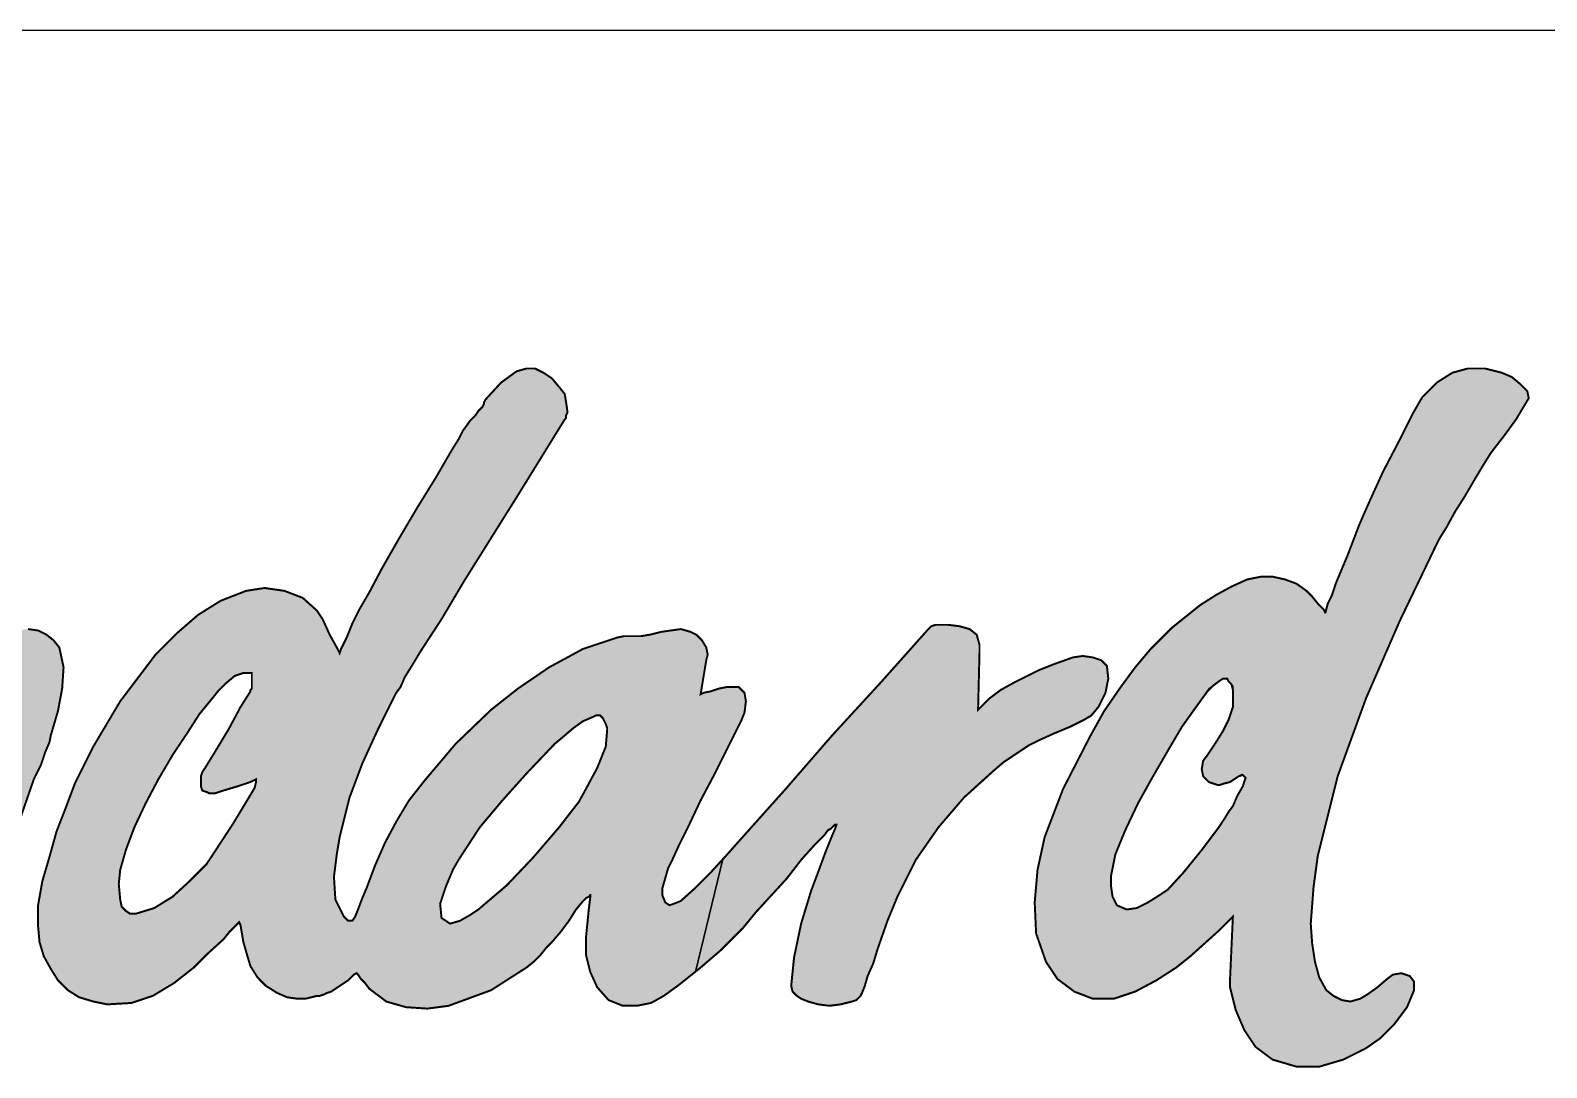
# Model space of a CAD drawing. Extents: x -16465 to -12265, y -7695 to -1755.
# Drawn here: x -14830.4 to -14506.6, y -6816.4 to -6595 of the extents above; entities that cross this region are included whole.
import ezdxf

# ---------------------------------------------------------------- set-up
doc = ezdxf.new("R2010")
doc.units = 0
doc.header["$LTSCALE"] = 30
doc.header["$MEASUREMENT"] = 0
doc.layers.get('0').update_dxf_attribs({"linetype": 'CONTINUOUS'})
doc.layers.add('CAMADA_1', color=7, linetype='CONTINUOUS')
doc.layers.add('FINA', color=7, linetype='CONTINUOUS')

msp = doc.modelspace()

# ---------------------------------------------------------------- hatches: boundary and pattern name
at = {"linetype": 'CONTINUOUS'}
h = msp.add_hatch(color=5, dxfattribs=at)
h.paths.add_polyline_path([(-14631.062, -6758.769), (-14624.714, -6753.025), (-14622.598, -6751.211), (-14619.877, -6749.397), (-14617.155, -6747.583), (-14615.341, -6746.676), (-14612.016, -6745.164), (-14608.388, -6743.653), (-14605.365, -6742.141), (-14603.853, -6741.234), (-14602.342, -6739.42), (-14600.83, -6736.397), (-14600.225, -6733.373), (-14600.528, -6730.653), (-14601.737, -6729.444), (-14603.551, -6728.839), (-14605.668, -6728.536), (-14607.784, -6728.839), (-14612.016, -6730.35), (-14615.04, -6731.56), (-14617.458, -6732.769), (-14620.481, -6734.281), (-14623.202, -6735.793), (-14625.621, -6737.606), (-14626.528, -6738.513), (-14627.132, -6739.118), (-14627.737, -6739.723), (-14628.039, -6740.025), (-14627.737, -6727.933), (-14627.737, -6727.63), (-14627.737, -6727.025), (-14627.737, -6726.723), (-14627.737, -6726.118), (-14628.341, -6724.002), (-14629.854, -6722.793), (-14631.97, -6722.188), (-14634.388, -6721.886), (-14635.294, -6721.886), (-14636.202, -6721.886), (-14637.108, -6721.886), (-14638.016, -6722.188), (-14638.924, -6723.095), (-14648.9, -6734.281), (-14659.178, -6745.466), (-14669.156, -6756.956), (-14679.435, -6768.444), (-14681.853, -6771.164), (-14682.567, -6771.943), (-14688.421, -6795.949), (-14687.295, -6795.048), (-14683.063, -6791.421), (-14680.341, -6788.699), (-14678.225, -6786.582), (-14675.504, -6783.257), (-14672.179, -6779.629), (-14668.853, -6776.001), (-14665.83, -6772.072), (-14663.109, -6769.048), (-14660.992, -6766.932), (-14660.086, -6765.723), (-14659.481, -6765.421), (-14658.877, -6764.815), (-14658.574, -6764.513), (-14658.272, -6764.513), (-14658.574, -6765.421), (-14659.481, -6767.537), (-14660.69, -6770.56), (-14661.9, -6773.885), (-14663.714, -6778.722), (-14665.83, -6785.676), (-14667.342, -6792.932), (-14667.946, -6798.978), (-14667.644, -6800.187), (-14666.737, -6801.095), (-14665.83, -6801.699), (-14664.319, -6802.304), (-14662.202, -6802.908), (-14659.783, -6803.211), (-14657.365, -6802.908), (-14654.946, -6802.304), (-14654.039, -6802.001), (-14653.737, -6801.699), (-14653.132, -6801.095), (-14652.83, -6800.49), (-14652.226, -6798.978), (-14651.621, -6796.862), (-14650.411, -6794.141), (-14649.504, -6791.118), (-14647.387, -6785.071), (-14645.272, -6779.932), (-14641.341, -6772.072), (-14636.504, -6765.118)])
h.paths.add_polyline_path([(-14691.829, -6768.746), (-14689.713, -6764.513), (-14687.295, -6759.374), (-14684.574, -6754.234), (-14682.155, -6749.397), (-14680.039, -6745.164), (-14678.527, -6742.141), (-14677.922, -6740.629), (-14677.62, -6738.211), (-14677.922, -6736.397), (-14679.132, -6735.187), (-14681.853, -6735.187), (-14683.365, -6735.49), (-14685.178, -6736.095), (-14686.69, -6736.397), (-14687.295, -6736.7), (-14686.086, -6729.444), (-14685.783, -6728.235), (-14686.086, -6726.723), (-14686.992, -6725.211), (-14688.202, -6724.002), (-14689.411, -6723.397), (-14691.527, -6722.793), (-14693.643, -6723.095), (-14695.76, -6723.397), (-14698.179, -6724.002), (-14699.993, -6724.304), (-14701.806, -6724.304), (-14703.62, -6724.304), (-14705.132, -6724.607), (-14712.388, -6727.025), (-14719.643, -6730.956), (-14726.295, -6735.49), (-14732.039, -6740.025), (-14739.597, -6747.28), (-14746.248, -6755.142), (-14749.574, -6759.374), (-14752.294, -6763.909), (-14754.714, -6768.444), (-14756.829, -6773.281), (-14757.737, -6775.699), (-14758.643, -6778.118), (-14759.551, -6780.234), (-14760.457, -6782.653), (-14761.062, -6784.165), (-14761.666, -6785.071), (-14762.574, -6785.071), (-14763.481, -6784.165), (-14765.294, -6780.537), (-14765.597, -6775.699), (-14764.992, -6770.862), (-14764.388, -6767.235), (-14762.271, -6758.769), (-14759.551, -6751.513), (-14756.225, -6744.257), (-14752.294, -6736.397), (-14751.387, -6735.187), (-14750.481, -6733.072), (-14748.969, -6730.653), (-14747.155, -6727.63), (-14742.621, -6720.676), (-14737.783, -6712.514), (-14726.597, -6694.676), (-14716.318, -6678.048), (-14716.015, -6677.746), (-14716.015, -6677.445), (-14716.015, -6677.141), (-14715.713, -6676.537), (-14716.015, -6674.421), (-14716.318, -6672.607), (-14717.527, -6671.095), (-14719.039, -6669.281), (-14720.852, -6668.072), (-14722.666, -6667.165), (-14724.48, -6667.165), (-14726.597, -6667.77), (-14729.922, -6670.188), (-14733.248, -6673.816), (-14733.551, -6674.421), (-14733.551, -6674.723), (-14733.853, -6675.328), (-14734.155, -6675.631), (-14734.759, -6676.235), (-14735.365, -6677.141), (-14735.968, -6677.746), (-14736.574, -6678.351), (-14737.178, -6679.258), (-14738.085, -6680.468), (-14738.992, -6682.281), (-14740.504, -6684.7), (-14743.829, -6690.444), (-14747.76, -6696.793), (-14751.69, -6703.444), (-14755.318, -6709.793), (-14758.038, -6714.932), (-14760.154, -6718.56), (-14761.666, -6721.583), (-14762.876, -6724.607), (-14764.085, -6727.025), (-14764.388, -6727.933), (-14764.992, -6726.723), (-14766.504, -6724.002), (-14768.016, -6720.676), (-14769.224, -6718.863), (-14772.248, -6716.142), (-14776.178, -6714.63), (-14780.411, -6714.025), (-14784.341, -6714.63), (-14789.783, -6716.746), (-14794.62, -6719.77), (-14799.155, -6723.699), (-14803.69, -6728.235), (-14811.247, -6738.211), (-14816.992, -6747.886), (-14818.806, -6751.513), (-14820.922, -6755.746), (-14822.736, -6760.583), (-14824.852, -6766.025), (-14826.363, -6771.467), (-14827.876, -6776.606), (-14828.782, -6781.745), (-14828.782, -6786.281), (-14828.48, -6789.606), (-14827.573, -6792.63), (-14826.062, -6795.35), (-14824.549, -6797.769), (-14822.434, -6799.885), (-14820.015, -6801.397), (-14816.992, -6802.304), (-14813.969, -6802.908), (-14808.829, -6802.606), (-14804.294, -6801.095), (-14799.759, -6798.373), (-14795.526, -6795.048), (-14792.503, -6792.025), (-14789.178, -6789.002), (-14787.969, -6787.49), (-14786.759, -6786.281), (-14786.155, -6785.676), (-14785.852, -6785.374), (-14785.55, -6785.978), (-14785.248, -6787.792), (-14784.946, -6789.606), (-14784.341, -6791.722), (-14783.434, -6794.745), (-14781.922, -6797.164), (-14780.109, -6798.978), (-14777.69, -6800.49), (-14775.573, -6801.397), (-14773.457, -6801.699), (-14771.644, -6801.699), (-14769.224, -6801.095), (-14768.62, -6801.095), (-14767.713, -6800.792), (-14767.108, -6800.49), (-14766.201, -6800.187), (-14764.388, -6798.978), (-14762.574, -6797.769), (-14761.364, -6796.559), (-14760.76, -6796.258), (-14760.457, -6796.559), (-14759.852, -6797.467), (-14758.946, -6798.373), (-14758.038, -6799.583), (-14754.411, -6802.304), (-14750.178, -6803.513), (-14745.644, -6803.815), (-14741.108, -6803.211), (-14732.039, -6799.885), (-14724.48, -6795.048), (-14722.969, -6793.838), (-14721.457, -6792.327), (-14720.248, -6790.815), (-14719.039, -6789.606), (-14717.225, -6787.49), (-14715.411, -6785.071), (-14713.9, -6782.653), (-14712.388, -6780.838), (-14711.783, -6780.234), (-14711.178, -6779.932), (-14710.876, -6779.629), (-14710.876, -6780.234), (-14711.178, -6782.653), (-14711.481, -6785.676), (-14711.783, -6788.699), (-14711.783, -6792.327), (-14710.876, -6795.955), (-14709.365, -6799.281), (-14706.946, -6802.001), (-14703.922, -6803.211), (-14700.899, -6803.211), (-14697.876, -6802.606), (-14695.156, -6801.095), (-14691.829, -6798.676), (-14688.421, -6795.949), (-14682.567, -6771.943), (-14685.178, -6774.792), (-14688.504, -6778.118), (-14691.527, -6780.838), (-14693.039, -6781.444), (-14693.946, -6781.745), (-14694.853, -6781.141), (-14695.457, -6779.629), (-14695.457, -6778.118), (-14694.853, -6776.001), (-14694.248, -6773.885), (-14693.342, -6772.072)])
h.paths.add_polyline_path([(-14713.295, -6759.676), (-14717.527, -6765.118), (-14722.969, -6771.467), (-14728.713, -6777.514), (-14734.759, -6782.653), (-14736.574, -6783.862), (-14738.69, -6785.071), (-14740.806, -6785.676), (-14742.621, -6784.467), (-14742.922, -6781.444), (-14741.713, -6777.815), (-14740.201, -6774.188), (-14738.992, -6772.072), (-14734.457, -6765.118), (-14729.62, -6759.374), (-14724.48, -6753.63), (-14718.435, -6747.28), (-14716.62, -6745.769), (-14714.504, -6743.955), (-14712.388, -6742.443), (-14710.272, -6741.537), (-14709.667, -6741.234), (-14709.365, -6741.234), (-14708.759, -6741.234), (-14708.457, -6741.537), (-14708.155, -6741.839), (-14707.55, -6743.049), (-14707.228, -6744.015), (-14707.55, -6747.886), (-14709.365, -6752.42), (-14711.481, -6756.35)], flags=16)
h.paths.add_polyline_path([(-14782.224, -6755.444), (-14782.527, -6756.653), (-14787.062, -6764.211), (-14792.806, -6772.978), (-14796.434, -6776.606), (-14800.062, -6779.932), (-14803.992, -6782.351), (-14807.922, -6783.56), (-14809.132, -6783.56), (-14810.039, -6782.955), (-14810.946, -6782.048), (-14811.247, -6780.537), (-14811.55, -6777.211), (-14811.247, -6774.188), (-14810.039, -6769.955), (-14808.224, -6765.118), (-14805.806, -6759.979), (-14803.085, -6754.839), (-14800.062, -6749.699), (-14797.039, -6745.164), (-14794.317, -6740.932), (-14791.597, -6737.606), (-14790.387, -6736.095), (-14788.573, -6734.281), (-14786.759, -6732.769), (-14784.946, -6732.164), (-14784.341, -6732.164), (-14783.736, -6732.164), (-14783.434, -6732.164), (-14783.132, -6732.164), (-14783.132, -6732.467), (-14783.132, -6733.072), (-14783.132, -6733.676), (-14783.132, -6734.583), (-14783.132, -6734.886), (-14783.132, -6735.49), (-14783.434, -6735.793), (-14783.434, -6736.095), (-14785.55, -6739.42), (-14787.969, -6743.955), (-14790.689, -6748.49), (-14793.108, -6752.42), (-14793.713, -6753.327), (-14794.015, -6754.234), (-14794.015, -6755.142), (-14794.015, -6756.35), (-14793.713, -6757.257), (-14792.806, -6757.559), (-14792.202, -6757.862), (-14790.992, -6757.862), (-14789.178, -6757.257), (-14786.155, -6756.35), (-14783.434, -6755.444), (-14782.224, -6754.839)], flags=16)
h = msp.add_hatch(color=5, dxfattribs=at)
h.paths.add_polyline_path([(-14537.947, -6720.979), (-14530.388, -6705.258), (-14529.482, -6703.444), (-14527.97, -6701.026), (-14526.156, -6697.699), (-14524.04, -6694.374), (-14521.924, -6690.746), (-14520.109, -6687.723), (-14518.598, -6685.305), (-14517.691, -6684.095), (-14515.575, -6681.374), (-14513.156, -6678.048), (-14511.342, -6675.025), (-14510.435, -6673.514), (-14510.738, -6672.001), (-14512.249, -6670.491), (-14514.064, -6668.978), (-14516.18, -6668.072), (-14519.807, -6667.165), (-14523.435, -6667.165), (-14526.76, -6668.072), (-14530.086, -6670.188), (-14531.597, -6671.7), (-14533.11, -6673.211), (-14534.017, -6674.723), (-14535.226, -6676.84), (-14537.947, -6682.281), (-14541.575, -6689.235), (-14543.087, -6692.56), (-14544.598, -6695.885), (-14545.807, -6698.607), (-14546.714, -6700.723), (-14549.133, -6707.072), (-14551.552, -6712.816), (-14552.458, -6715.537), (-14553.366, -6717.351), (-14553.87, -6719.365), (-14554.272, -6718.56), (-14555.481, -6717.351), (-14556.691, -6715.84), (-14557.9, -6714.63), (-14560.016, -6713.119), (-14562.435, -6712.211), (-14565.156, -6711.606), (-14567.574, -6711.606), (-14570.598, -6712.211), (-14573.923, -6713.723), (-14577.249, -6715.537), (-14580.575, -6717.653), (-14586.621, -6722.49), (-14591.156, -6727.025), (-14594.482, -6730.956), (-14597.806, -6735.49), (-14601.133, -6740.327), (-14604.156, -6745.769), (-14609.9, -6756.956), (-14613.83, -6767.235), (-14615.341, -6774.188), (-14615.946, -6781.141), (-14615.644, -6787.792), (-14613.528, -6793.838), (-14611.109, -6797.467), (-14607.481, -6800.187), (-14603.551, -6801.699), (-14599.016, -6801.699), (-14594.482, -6800.187), (-14589.946, -6797.769), (-14585.714, -6795.048), (-14582.69, -6792.63), (-14579.667, -6789.908), (-14576.644, -6787.188), (-14575.435, -6785.978), (-14574.528, -6785.071), (-14573.923, -6784.467), (-14573.621, -6784.165), (-14574.225, -6797.467), (-14574.225, -6798.072), (-14574.225, -6799.281), (-14573.016, -6804.118), (-14571.202, -6808.351), (-14568.784, -6811.979), (-14565.156, -6814.699), (-14560.016, -6816.211), (-14555.179, -6816.211), (-14550.039, -6814.699), (-14545.202, -6812.28), (-14542.179, -6810.165), (-14539.156, -6807.141), (-14536.434, -6803.513), (-14534.924, -6799.885), (-14534.924, -6798.072), (-14535.83, -6796.862), (-14537.644, -6796.258), (-14539.458, -6796.559), (-14540.667, -6797.467), (-14542.784, -6799.281), (-14544.9, -6800.792), (-14546.412, -6801.699), (-14548.529, -6802.304), (-14550.342, -6802.001), (-14552.156, -6801.095), (-14553.668, -6799.885), (-14555.179, -6797.164), (-14556.086, -6793.838), (-14556.691, -6789.908), (-14556.993, -6785.676), (-14556.389, -6777.815), (-14555.481, -6771.164), (-14551.249, -6754.234), (-14545.202, -6737.606)])
h.paths.add_polyline_path([(-14573.621, -6737.909), (-14573.621, -6739.42), (-14574.528, -6742.141), (-14575.737, -6744.56), (-14577.249, -6746.979), (-14579.063, -6749.699), (-14579.97, -6750.909), (-14580.272, -6752.722), (-14579.97, -6754.234), (-14578.761, -6755.444), (-14577.853, -6755.746), (-14576.946, -6756.048), (-14576.342, -6756.048), (-14575.435, -6755.746), (-14574.225, -6755.444), (-14573.319, -6754.839), (-14571.686, -6753.75), (-14570.9, -6754.536), (-14571.505, -6756.35), (-14572.713, -6758.467), (-14573.621, -6760.583), (-14574.528, -6761.792), (-14575.435, -6763.304), (-14576.644, -6765.118), (-14578.458, -6767.537), (-14580.272, -6769.955), (-14584.203, -6774.792), (-14587.528, -6778.42), (-14589.342, -6779.629), (-14591.76, -6781.141), (-14594.179, -6782.351), (-14596.296, -6782.653), (-14598.411, -6781.745), (-14599.319, -6779.932), (-14599.621, -6777.815), (-14599.621, -6775.397), (-14598.714, -6770.862), (-14596.598, -6765.723), (-14593.877, -6759.979), (-14590.854, -6754.536), (-14587.528, -6748.793), (-14584.504, -6743.653), (-14581.481, -6739.42), (-14578.581, -6735.432), (-14575.838, -6733.373), (-14574.83, -6733.373), (-14574.528, -6733.979), (-14573.621, -6734.885)], flags=16)
h = msp.add_hatch(color=5, dxfattribs=at)
h.paths.add_polyline_path([(-14913.736, -6736.095), (-14913.433, -6734.281), (-14914.038, -6733.072), (-14914.945, -6732.467), (-14917.363, -6732.467), (-14917.968, -6732.769), (-14918.269, -6732.769), (-14920.689, -6733.979), (-14922.2, -6734.583), (-14923.41, -6734.583), (-14924.014, -6733.373), (-14924.014, -6732.769), (-14924.014, -6732.164), (-14924.014, -6731.258), (-14923.712, -6730.653), (-14924.317, -6728.536), (-14925.828, -6726.42), (-14927.945, -6724.909), (-14930.06, -6723.699), (-14931.876, -6723.095), (-14933.387, -6722.793), (-14935.2, -6722.793), (-14936.713, -6722.793), (-14940.038, -6723.397), (-14945.48, -6724.607), (-14951.526, -6726.118), (-14957.271, -6727.327), (-14959.386, -6727.63), (-14962.108, -6728.235), (-14965.131, -6728.536), (-14967.851, -6728.536), (-14975.107, -6728.536), (-14982.665, -6728.536), (-14985.991, -6728.536), (-14988.712, -6728.536), (-14990.526, -6728.536), (-14991.131, -6728.536), (-14990.828, -6727.933), (-14990.223, -6726.118), (-14989.618, -6723.699), (-14988.409, -6721.281), (-14986.898, -6718.257), (-14984.48, -6713.42), (-14981.456, -6707.979), (-14978.735, -6703.141), (-14977.224, -6700.118), (-14975.409, -6696.793), (-14973.898, -6693.467), (-14972.386, -6690.141), (-14971.177, -6687.421), (-14971.177, -6685.305), (-14972.386, -6684.095), (-14975.107, -6683.188), (-14977.526, -6682.886), (-14981.758, -6682.886), (-14983.875, -6682.886), (-14985.991, -6682.886), (-14987.2, -6683.188), (-14988.108, -6683.188), (-14990.223, -6684.095), (-14991.735, -6685.908), (-14993.247, -6688.025), (-14994.758, -6691.048), (-14996.874, -6695.584), (-14999.596, -6701.327), (-15002.619, -6707.676), (-15005.34, -6714.025), (-15008.061, -6720.072), (-15010.177, -6724.909), (-15011.084, -6726.723), (-15011.689, -6728.235), (-15012.293, -6729.141), (-15012.293, -6729.444), (-15012.898, -6729.444), (-15014.41, -6729.444), (-15016.526, -6729.746), (-15019.247, -6729.746), (-15025.596, -6730.35), (-15031.642, -6730.653), (-15035.573, -6731.258), (-15041.316, -6732.164), (-15044.339, -6732.769), (-15047.06, -6733.373), (-15049.177, -6733.676), (-15050.386, -6734.281), (-15051.293, -6735.49), (-15051.595, -6737.606), (-15051.293, -6740.025), (-15050.99, -6742.141), (-15049.48, -6745.466), (-15047.666, -6749.397), (-15044.944, -6752.42), (-15041.921, -6754.234), (-15040.41, -6754.234), (-15039.804, -6753.932), (-15038.898, -6753.327), (-15036.177, -6750.909), (-15034.06, -6748.793), (-15032.549, -6747.583), (-15030.13, -6746.676), (-15028.014, -6746.374), (-15025.596, -6746.072), (-15023.479, -6746.072), (-15021.363, -6746.072), (-15020.408, -6746.708), (-15021.363, -6749.095), (-15022.572, -6751.816), (-15024.083, -6754.839), (-15027.409, -6762.398), (-15031.037, -6771.164), (-15032.851, -6775.699), (-15034.363, -6780.537), (-15035.27, -6782.351), (-15035.573, -6783.862), (-15036.177, -6785.071), (-15036.177, -6785.374), (-15037.689, -6783.862), (-15037.689, -6783.257), (-15037.99, -6782.955), (-15038.898, -6782.048), (-15040.41, -6780.838), (-15041.921, -6780.234), (-15043.433, -6780.838), (-15044.036, -6781.745), (-15044.642, -6782.955), (-15044.944, -6783.862), (-15044.944, -6784.769), (-15045.549, -6790.211), (-15045.851, -6796.559), (-15045.549, -6802.908), (-15044.642, -6807.746), (-15043.735, -6809.862), (-15042.223, -6811.071), (-15040.41, -6811.374), (-15037.99, -6811.374), (-15036.177, -6811.071), (-15034.665, -6810.467), (-15033.456, -6809.56), (-15032.246, -6808.048), (-15029.828, -6804.42), (-15027.409, -6800.792), (-15025.293, -6796.862), (-15023.177, -6792.932), (-15021.968, -6790.815), (-15020.758, -6788.094), (-15019.247, -6784.769), (-15017.433, -6781.141), (-15013.502, -6773.281), (-15009.572, -6764.815), (-15005.944, -6756.956), (-15002.921, -6750.607), (-15001.711, -6747.886), (-15000.805, -6746.072), (-15000.008, -6744.082), (-14996.572, -6743.653), (-14992.945, -6743.049), (-14988.712, -6742.443), (-14982.967, -6741.537), (-14978.13, -6741.234), (-14974.502, -6740.629), (-14973.293, -6740.629), (-14973.898, -6741.234), (-14975.107, -6742.746), (-14977.224, -6744.862), (-14979.944, -6747.583), (-14985.991, -6753.932), (-14991.735, -6760.281), (-14997.177, -6766.629), (-15001.107, -6772.978), (-15002.921, -6776.001), (-15004.13, -6779.328), (-15005.038, -6782.955), (-15005.34, -6786.885), (-15005.038, -6791.722), (-15003.525, -6796.258), (-15000.805, -6799.885), (-14996.874, -6802.304), (-14992.945, -6803.513), (-14988.712, -6803.815), (-14984.48, -6803.211), (-14980.247, -6801.699), (-14971.782, -6797.769), (-14964.526, -6792.63), (-14961.502, -6789.908), (-14958.782, -6787.188), (-14957.573, -6786.281), (-14956.666, -6785.374), (-14956.061, -6784.769), (-14955.758, -6784.467), (-14956.061, -6785.676), (-14956.666, -6788.699), (-14957.271, -6792.327), (-14957.875, -6795.653), (-14957.875, -6799.281), (-14956.666, -6802.304), (-14954.247, -6804.42), (-14950.619, -6805.327), (-14946.991, -6805.327), (-14943.363, -6804.42), (-14940.038, -6802.908), (-14936.713, -6800.792), (-14930.666, -6795.653), (-14925.223, -6790.211), (-14921.596, -6785.978), (-14917.061, -6780.537), (-14912.526, -6775.095), (-14908.596, -6769.955), (-14904.364, -6764.211), (-14900.433, -6759.071), (-14898.62, -6756.653), (-14897.41, -6754.839), (-14895.961, -6752.909), (-14896.503, -6754.536), (-14896.805, -6756.048), (-14897.41, -6757.862), (-14898.62, -6762.398), (-14899.828, -6766.629), (-14901.038, -6772.374), (-14901.643, -6778.722), (-14901.34, -6785.071), (-14899.828, -6790.815), (-14898.62, -6792.932), (-14896.805, -6794.444), (-14894.991, -6795.048), (-14892.875, -6795.35), (-14888.038, -6794.141), (-14883.503, -6791.421), (-14879.875, -6788.397), (-14875.945, -6784.467), (-14872.318, -6780.838), (-14869.294, -6777.514), (-14862.945, -6769.955), (-14855.689, -6761.188), (-14852.364, -6757.257), (-14849.945, -6754.234), (-14848.131, -6752.118), (-14847.527, -6751.211), (-14847.527, -6752.118), (-14847.829, -6753.327), (-14848.735, -6756.35), (-14849.945, -6760.281), (-14851.457, -6765.118), (-14854.48, -6775.397), (-14857.201, -6784.467), (-14857.503, -6785.978), (-14857.805, -6788.397), (-14858.411, -6791.421), (-14858.712, -6794.745), (-14859.015, -6798.072), (-14859.317, -6801.397), (-14859.015, -6804.118), (-14858.411, -6806.234), (-14856.597, -6808.351), (-14853.875, -6809.56), (-14851.155, -6808.955), (-14848.735, -6807.141), (-14847.224, -6804.42), (-14846.318, -6801.095), (-14845.41, -6797.467), (-14844.806, -6794.444), (-14844.503, -6793.536), (-14843.899, -6791.722), (-14842.992, -6789.606), (-14841.782, -6786.582), (-14839.062, -6779.328), (-14835.736, -6770.862), (-14832.41, -6762.699), (-14829.69, -6754.839), (-14828.178, -6751.816), (-14827.271, -6749.095), (-14826.363, -6746.979), (-14826.062, -6745.466), (-14824.549, -6740.327), (-14823.643, -6735.49), (-14823.34, -6730.956), (-14824.247, -6726.723), (-14825.457, -6725.211), (-14826.969, -6724.002), (-14828.782, -6723.095), (-14830.899, -6722.793), (-14833.619, -6723.095), (-14836.039, -6724.002), (-14838.456, -6725.513), (-14840.875, -6727.025), (-14841.782, -6727.933), (-14843.596, -6729.746), (-14845.712, -6731.863), (-14847.829, -6733.979), (-14852.666, -6738.816), (-14855.992, -6742.443), (-14861.736, -6748.49), (-14868.085, -6755.444), (-14871.108, -6758.467), (-14873.527, -6761.188), (-14875.945, -6763.606), (-14877.456, -6765.118), (-14878.968, -6766.629), (-14880.178, -6767.839), (-14881.387, -6769.049), (-14881.387, -6765.723), (-14881.387, -6765.118), (-14881.387, -6764.815), (-14881.387, -6764.513), (-14881.084, -6763.909), (-14880.178, -6761.188), (-14878.666, -6757.257), (-14876.852, -6752.42), (-14874.735, -6747.28), (-14872.921, -6741.839), (-14871.41, -6736.397), (-14870.201, -6731.863), (-14869.596, -6727.933), (-14870.201, -6724.607), (-14872.015, -6721.886), (-14875.038, -6720.676), (-14878.666, -6720.374), (-14881.387, -6720.979), (-14883.806, -6721.886), (-14885.921, -6722.793), (-14888.038, -6724.304), (-14891.968, -6727.933), (-14895.899, -6732.467), (-14897.108, -6733.979), (-14898.922, -6736.095), (-14901.038, -6738.816), (-14903.154, -6741.839), (-14908.596, -6748.49), (-14914.643, -6756.048), (-14920.689, -6763.909), (-14926.131, -6770.862), (-14928.246, -6773.885), (-14930.363, -6776.606), (-14932.177, -6778.722), (-14933.793, -6781.144), (-14935.805, -6783.56), (-14937.316, -6784.769), (-14938.954, -6785.424), (-14939.7, -6783.934), (-14938.526, -6779.629), (-14936.41, -6775.095), (-14935.2, -6772.978), (-14934.293, -6771.164), (-14933.389, -6769.655), (-14932.782, -6768.444), (-14932.177, -6767.537), (-14931.27, -6766.025), (-14930.06, -6763.909), (-14927.037, -6759.071), (-14923.41, -6753.63), (-14920.084, -6747.886), (-14917.061, -6742.746), (-14914.945, -6738.513)])
h.paths.add_polyline_path([(-14970.572, -6758.165), (-14964.224, -6751.816), (-14956.061, -6744.862), (-14954.852, -6744.257), (-14953.944, -6743.653), (-14952.735, -6743.351), (-14951.526, -6743.049), (-14949.127, -6742.568), (-14947.898, -6744.408), (-14947.898, -6747.28), (-14948.503, -6749.699), (-14949.712, -6752.42), (-14951.224, -6755.142), (-14954.247, -6759.979), (-14956.363, -6763.304), (-14960.596, -6769.048), (-14966.037, -6775.397), (-14972.386, -6781.141), (-14978.735, -6785.071), (-14980.852, -6785.676), (-14982.967, -6785.978), (-14984.48, -6785.374), (-14985.386, -6783.56), (-14985.386, -6781.141), (-14984.781, -6779.025), (-14983.572, -6776.606), (-14982.061, -6774.188), (-14976.317, -6765.421)], flags=16)

# ---------------------------------------------------------------- linework, layer by layer
at = {"color": 5, "linetype": 'CONTINUOUS'}
for points in [[(-14691.829, -6768.746), (-14689.713, -6764.513), (-14687.295, -6759.374), (-14684.574, -6754.234), (-14682.155, -6749.397), (-14680.039, -6745.164), (-14678.527, -6742.141), (-14677.922, -6740.629), (-14677.62, -6738.211), (-14677.922, -6736.397), (-14679.132, -6735.187), (-14681.853, -6735.187), (-14683.365, -6735.49), (-14685.178, -6736.095), (-14686.69, -6736.397), (-14687.295, -6736.7), (-14686.086, -6729.444), (-14685.783, -6728.235), (-14686.086, -6726.723), (-14686.992, -6725.211), (-14688.202, -6724.002), (-14689.411, -6723.397), (-14691.527, -6722.793), (-14693.643, -6723.095), (-14695.76, -6723.397), (-14698.179, -6724.002), (-14699.993, -6724.304), (-14701.806, -6724.304), (-14703.62, -6724.304), (-14705.132, -6724.607), (-14712.388, -6727.025), (-14719.643, -6730.956), (-14726.295, -6735.49), (-14732.039, -6740.025), (-14739.597, -6747.28), (-14746.248, -6755.142), (-14749.574, -6759.374), (-14752.294, -6763.909), (-14754.714, -6768.444), (-14756.829, -6773.281), (-14757.737, -6775.699), (-14758.643, -6778.118), (-14759.551, -6780.234), (-14760.457, -6782.653), (-14761.062, -6784.165), (-14761.666, -6785.071), (-14762.574, -6785.071), (-14763.481, -6784.165), (-14765.294, -6780.537), (-14765.597, -6775.699), (-14764.992, -6770.862), (-14764.388, -6767.235), (-14762.271, -6758.769), (-14759.551, -6751.513), (-14756.225, -6744.257), (-14752.294, -6736.397), (-14751.387, -6735.187), (-14750.481, -6733.072), (-14748.969, -6730.653), (-14747.155, -6727.63), (-14742.621, -6720.676), (-14737.783, -6712.514), (-14726.597, -6694.676), (-14716.318, -6678.048), (-14716.015, -6677.746), (-14716.015, -6677.445), (-14716.015, -6677.141), (-14715.713, -6676.537), (-14716.015, -6674.421), (-14716.318, -6672.607), (-14717.527, -6671.095), (-14719.039, -6669.281), (-14720.852, -6668.072), (-14722.666, -6667.165), (-14724.48, -6667.165), (-14726.597, -6667.77), (-14729.922, -6670.188), (-14733.248, -6673.816), (-14733.551, -6674.421), (-14733.551, -6674.723), (-14733.853, -6675.328), (-14734.155, -6675.631), (-14734.759, -6676.235), (-14735.365, -6677.141), (-14735.968, -6677.746), (-14736.574, -6678.351), (-14737.178, -6679.258), (-14738.085, -6680.468), (-14738.992, -6682.281), (-14740.504, -6684.7), (-14743.829, -6690.444), (-14747.76, -6696.793), (-14751.69, -6703.444), (-14755.318, -6709.793), (-14758.038, -6714.932), (-14760.154, -6718.56), (-14761.666, -6721.583), (-14762.876, -6724.607), (-14764.085, -6727.025), (-14764.388, -6727.933), (-14764.992, -6726.723), (-14766.504, -6724.002), (-14768.016, -6720.676), (-14769.224, -6718.863), (-14772.248, -6716.142), (-14776.178, -6714.63), (-14780.411, -6714.025), (-14784.341, -6714.63), (-14789.783, -6716.746), (-14794.62, -6719.77), (-14799.155, -6723.699), (-14803.69, -6728.235), (-14811.247, -6738.211), (-14816.992, -6747.886), (-14818.806, -6751.513), (-14820.922, -6755.746), (-14822.736, -6760.583), (-14824.852, -6766.025), (-14826.363, -6771.467), (-14827.876, -6776.606), (-14828.782, -6781.745), (-14828.782, -6786.281), (-14828.48, -6789.606), (-14827.573, -6792.63), (-14826.062, -6795.35), (-14824.549, -6797.769), (-14822.434, -6799.885), (-14820.015, -6801.397), (-14816.992, -6802.304), (-14813.969, -6802.908), (-14808.829, -6802.606), (-14804.294, -6801.095), (-14799.759, -6798.373), (-14795.526, -6795.048), (-14792.503, -6792.025), (-14789.178, -6789.002), (-14787.969, -6787.49), (-14786.759, -6786.281), (-14786.155, -6785.676), (-14785.852, -6785.374), (-14785.55, -6785.978), (-14785.248, -6787.792), (-14784.946, -6789.606), (-14784.341, -6791.722), (-14783.434, -6794.745), (-14781.922, -6797.164), (-14780.109, -6798.978), (-14777.69, -6800.49), (-14775.573, -6801.397), (-14773.457, -6801.699), (-14771.644, -6801.699), (-14769.224, -6801.095), (-14768.62, -6801.095), (-14767.713, -6800.792), (-14767.108, -6800.49), (-14766.201, -6800.187), (-14764.388, -6798.978), (-14762.574, -6797.769), (-14761.364, -6796.559), (-14760.76, -6796.258), (-14760.457, -6796.559), (-14759.852, -6797.467), (-14758.946, -6798.373), (-14758.038, -6799.583), (-14754.411, -6802.304), (-14750.178, -6803.513), (-14745.644, -6803.815), (-14741.108, -6803.211), (-14732.039, -6799.885), (-14724.48, -6795.048), (-14722.969, -6793.838), (-14721.457, -6792.327), (-14720.248, -6790.815), (-14719.039, -6789.606), (-14717.225, -6787.49), (-14715.411, -6785.071), (-14713.9, -6782.653), (-14712.388, -6780.838), (-14711.783, -6780.234), (-14711.178, -6779.932), (-14710.876, -6779.629), (-14710.876, -6780.234), (-14711.178, -6782.653), (-14711.481, -6785.676), (-14711.783, -6788.699), (-14711.783, -6792.327), (-14710.876, -6795.955), (-14709.365, -6799.281), (-14706.946, -6802.001), (-14703.922, -6803.211), (-14700.899, -6803.211), (-14697.876, -6802.606), (-14695.156, -6801.095), (-14691.829, -6798.676), (-14688.421, -6795.949), (-14682.567, -6771.943), (-14685.178, -6774.792), (-14688.504, -6778.118), (-14691.527, -6780.838), (-14693.039, -6781.444), (-14693.946, -6781.745), (-14694.853, -6781.141), (-14695.457, -6779.629), (-14695.457, -6778.118), (-14694.853, -6776.001), (-14694.248, -6773.885), (-14693.342, -6772.072)], [(-14537.947, -6720.979), (-14530.388, -6705.258), (-14529.482, -6703.444), (-14527.97, -6701.026), (-14526.156, -6697.699), (-14524.04, -6694.374), (-14521.924, -6690.746), (-14520.109, -6687.723), (-14518.598, -6685.305), (-14517.691, -6684.095), (-14515.575, -6681.374), (-14513.156, -6678.048), (-14511.342, -6675.025), (-14510.435, -6673.514), (-14510.738, -6672.001), (-14512.249, -6670.491), (-14514.064, -6668.978), (-14516.18, -6668.072), (-14519.807, -6667.165), (-14523.435, -6667.165), (-14526.76, -6668.072), (-14530.086, -6670.188), (-14531.597, -6671.7), (-14533.11, -6673.211), (-14534.017, -6674.723), (-14535.226, -6676.84), (-14537.947, -6682.281), (-14541.575, -6689.235), (-14543.087, -6692.56), (-14544.598, -6695.885), (-14545.807, -6698.607), (-14546.714, -6700.723), (-14549.133, -6707.072), (-14551.552, -6712.816), (-14552.458, -6715.537), (-14553.366, -6717.351), (-14553.87, -6719.365), (-14554.272, -6718.56), (-14555.481, -6717.351), (-14556.691, -6715.84), (-14557.9, -6714.63), (-14560.016, -6713.119), (-14562.435, -6712.211), (-14565.156, -6711.606), (-14567.574, -6711.606), (-14570.598, -6712.211), (-14573.923, -6713.723), (-14577.249, -6715.537), (-14580.575, -6717.653), (-14586.621, -6722.49), (-14591.156, -6727.025), (-14594.482, -6730.956), (-14597.806, -6735.49), (-14601.133, -6740.327), (-14604.156, -6745.769), (-14609.9, -6756.956), (-14613.83, -6767.235), (-14615.341, -6774.188), (-14615.946, -6781.141), (-14615.644, -6787.792), (-14613.528, -6793.838), (-14611.109, -6797.467), (-14607.481, -6800.187), (-14603.551, -6801.699), (-14599.016, -6801.699), (-14594.482, -6800.187), (-14589.946, -6797.769), (-14585.714, -6795.048), (-14582.69, -6792.63), (-14579.667, -6789.908), (-14576.644, -6787.188), (-14575.435, -6785.978), (-14574.528, -6785.071), (-14573.923, -6784.467), (-14573.621, -6784.165), (-14574.225, -6797.467), (-14574.225, -6798.072), (-14574.225, -6799.281), (-14573.016, -6804.118), (-14571.202, -6808.351), (-14568.784, -6811.979), (-14565.156, -6814.699), (-14560.016, -6816.211), (-14555.179, -6816.211), (-14550.039, -6814.699), (-14545.202, -6812.28), (-14542.179, -6810.165), (-14539.156, -6807.141), (-14536.434, -6803.513), (-14534.924, -6799.885), (-14534.924, -6798.072), (-14535.83, -6796.862), (-14537.644, -6796.258), (-14539.458, -6796.559), (-14540.667, -6797.467), (-14542.784, -6799.281), (-14544.9, -6800.792), (-14546.412, -6801.699), (-14548.529, -6802.304), (-14550.342, -6802.001), (-14552.156, -6801.095), (-14553.668, -6799.885), (-14555.179, -6797.164), (-14556.086, -6793.838), (-14556.691, -6789.908), (-14556.993, -6785.676), (-14556.389, -6777.815), (-14555.481, -6771.164), (-14551.249, -6754.234), (-14545.202, -6737.606)], [(-14631.062, -6758.769), (-14624.714, -6753.025), (-14622.598, -6751.211), (-14619.877, -6749.397), (-14617.155, -6747.583), (-14615.341, -6746.676), (-14612.016, -6745.164), (-14608.388, -6743.653), (-14605.365, -6742.141), (-14603.853, -6741.234), (-14602.342, -6739.42), (-14600.83, -6736.397), (-14600.225, -6733.373), (-14600.528, -6730.653), (-14601.737, -6729.444), (-14603.551, -6728.839), (-14605.668, -6728.536), (-14607.784, -6728.839), (-14612.016, -6730.35), (-14615.04, -6731.56), (-14617.458, -6732.769), (-14620.481, -6734.281), (-14623.202, -6735.793), (-14625.621, -6737.606), (-14626.528, -6738.513), (-14627.132, -6739.118), (-14627.737, -6739.723), (-14628.039, -6740.025), (-14627.737, -6727.933), (-14627.737, -6727.63), (-14627.737, -6727.025), (-14627.737, -6726.723), (-14627.737, -6726.118), (-14628.341, -6724.002), (-14629.854, -6722.793), (-14631.97, -6722.188), (-14634.388, -6721.886), (-14635.294, -6721.886), (-14636.202, -6721.886), (-14637.108, -6721.886), (-14638.016, -6722.188), (-14638.924, -6723.095), (-14648.9, -6734.281), (-14659.178, -6745.466), (-14669.156, -6756.956), (-14679.435, -6768.444), (-14681.853, -6771.164), (-14682.567, -6771.943), (-14688.421, -6795.949), (-14687.295, -6795.048), (-14683.063, -6791.421), (-14680.341, -6788.699), (-14678.225, -6786.582), (-14675.504, -6783.257), (-14672.179, -6779.629), (-14668.853, -6776.001), (-14665.83, -6772.072), (-14663.109, -6769.048), (-14660.992, -6766.932), (-14660.086, -6765.723), (-14659.481, -6765.421), (-14658.877, -6764.815), (-14658.574, -6764.513), (-14658.272, -6764.513), (-14658.574, -6765.421), (-14659.481, -6767.537), (-14660.69, -6770.56), (-14661.9, -6773.885), (-14663.714, -6778.722), (-14665.83, -6785.676), (-14667.342, -6792.932), (-14667.946, -6798.978), (-14667.644, -6800.187), (-14666.737, -6801.095), (-14665.83, -6801.699), (-14664.319, -6802.304), (-14662.202, -6802.908), (-14659.783, -6803.211), (-14657.365, -6802.908), (-14654.946, -6802.304), (-14654.039, -6802.001), (-14653.737, -6801.699), (-14653.132, -6801.095), (-14652.83, -6800.49), (-14652.226, -6798.978), (-14651.621, -6796.862), (-14650.411, -6794.141), (-14649.504, -6791.118), (-14647.387, -6785.071), (-14645.272, -6779.932), (-14641.341, -6772.072), (-14636.504, -6765.118)], [(-14782.224, -6755.444), (-14782.527, -6756.653), (-14787.062, -6764.211), (-14792.806, -6772.978), (-14796.434, -6776.606), (-14800.062, -6779.932), (-14803.992, -6782.351), (-14807.922, -6783.56), (-14809.132, -6783.56), (-14810.039, -6782.955), (-14810.946, -6782.048), (-14811.247, -6780.537), (-14811.55, -6777.211), (-14811.247, -6774.188), (-14810.039, -6769.955), (-14808.224, -6765.118), (-14805.806, -6759.979), (-14803.085, -6754.839), (-14800.062, -6749.699), (-14797.039, -6745.164), (-14794.317, -6740.932), (-14791.597, -6737.606), (-14790.387, -6736.095), (-14788.573, -6734.281), (-14786.759, -6732.769), (-14784.946, -6732.164), (-14784.341, -6732.164), (-14783.736, -6732.164), (-14783.434, -6732.164), (-14783.132, -6732.164), (-14783.132, -6732.467), (-14783.132, -6733.072), (-14783.132, -6733.676), (-14783.132, -6734.583), (-14783.132, -6734.886), (-14783.132, -6735.49), (-14783.434, -6735.793), (-14783.434, -6736.095), (-14785.55, -6739.42), (-14787.969, -6743.955), (-14790.689, -6748.49), (-14793.108, -6752.42), (-14793.713, -6753.327), (-14794.015, -6754.234), (-14794.015, -6755.142), (-14794.015, -6756.35), (-14793.713, -6757.257), (-14792.806, -6757.559), (-14792.202, -6757.862), (-14790.992, -6757.862), (-14789.178, -6757.257), (-14786.155, -6756.35), (-14783.434, -6755.444), (-14782.224, -6754.839)], [(-14573.621, -6737.909), (-14573.621, -6739.42), (-14574.528, -6742.141), (-14575.737, -6744.56), (-14577.249, -6746.979), (-14579.063, -6749.699), (-14579.97, -6750.909), (-14580.272, -6752.722), (-14579.97, -6754.234), (-14578.761, -6755.444), (-14577.853, -6755.746), (-14576.946, -6756.048), (-14576.342, -6756.048), (-14575.435, -6755.746), (-14574.225, -6755.444), (-14573.319, -6754.839), (-14571.686, -6753.75), (-14570.9, -6754.536), (-14571.505, -6756.35), (-14572.713, -6758.467), (-14573.621, -6760.583), (-14574.528, -6761.792), (-14575.435, -6763.304), (-14576.644, -6765.118), (-14578.458, -6767.537), (-14580.272, -6769.955), (-14584.203, -6774.792), (-14587.528, -6778.42), (-14589.342, -6779.629), (-14591.76, -6781.141), (-14594.179, -6782.351), (-14596.296, -6782.653), (-14598.411, -6781.745), (-14599.319, -6779.932), (-14599.621, -6777.815), (-14599.621, -6775.397), (-14598.714, -6770.862), (-14596.598, -6765.723), (-14593.877, -6759.979), (-14590.854, -6754.536), (-14587.528, -6748.793), (-14584.504, -6743.653), (-14581.481, -6739.42), (-14578.581, -6735.432), (-14575.838, -6733.373), (-14574.83, -6733.373), (-14574.528, -6733.979), (-14573.621, -6734.885)], [(-14713.295, -6759.676), (-14717.527, -6765.118), (-14722.969, -6771.467), (-14728.713, -6777.514), (-14734.759, -6782.653), (-14736.574, -6783.862), (-14738.69, -6785.071), (-14740.806, -6785.676), (-14742.621, -6784.467), (-14742.922, -6781.444), (-14741.713, -6777.815), (-14740.201, -6774.188), (-14738.992, -6772.072), (-14734.457, -6765.118), (-14729.62, -6759.374), (-14724.48, -6753.63), (-14718.435, -6747.28), (-14716.62, -6745.769), (-14714.504, -6743.955), (-14712.388, -6742.443), (-14710.272, -6741.537), (-14709.667, -6741.234), (-14709.365, -6741.234), (-14708.759, -6741.234), (-14708.457, -6741.537), (-14708.155, -6741.839), (-14707.55, -6743.049), (-14707.228, -6744.015), (-14707.55, -6747.886), (-14709.365, -6752.42), (-14711.481, -6756.35)]]:
    msp.add_lwpolyline(points, close=True, dxfattribs=at)
msp.add_lwpolyline([(-14832.41, -6762.699), (-14829.69, -6754.839), (-14828.178, -6751.816), (-14827.271, -6749.095), (-14826.363, -6746.979), (-14826.062, -6745.466), (-14824.549, -6740.327), (-14823.643, -6735.49), (-14823.34, -6730.956), (-14824.247, -6726.723), (-14825.457, -6725.211), (-14826.969, -6724.002), (-14828.782, -6723.095), (-14830.899, -6722.793)], dxfattribs=at)
at = {"layer": 'CAMADA_1', "color": 5, "linetype": 'CONTINUOUS', "const_width": 0.42}
for points in [[(-14628.039, -6740.025), (-14627.737, -6727.933), (-14627.737, -6727.63), (-14627.737, -6727.025), (-14627.737, -6726.723), (-14627.737, -6726.118), (-14628.341, -6724.002), (-14629.854, -6722.793), (-14631.97, -6722.188), (-14634.388, -6721.886), (-14635.294, -6721.886), (-14636.202, -6721.886), (-14637.108, -6721.886), (-14638.016, -6722.188), (-14638.924, -6723.095), (-14648.9, -6734.281), (-14659.178, -6745.466), (-14669.156, -6756.956), (-14679.435, -6768.444), (-14681.853, -6771.164), (-14685.178, -6774.792), (-14688.504, -6778.118), (-14691.527, -6780.838), (-14693.039, -6781.444), (-14693.946, -6781.745), (-14694.853, -6781.141), (-14695.457, -6779.629), (-14695.457, -6778.118), (-14694.853, -6776.001), (-14694.248, -6773.885), (-14693.342, -6772.072), (-14691.829, -6768.746), (-14689.713, -6764.513), (-14687.295, -6759.374), (-14684.574, -6754.234), (-14682.155, -6749.397), (-14680.039, -6745.164), (-14678.527, -6742.141), (-14677.922, -6740.629), (-14677.62, -6738.211), (-14677.922, -6736.397), (-14679.132, -6735.187), (-14681.853, -6735.187), (-14683.365, -6735.49), (-14685.178, -6736.095), (-14686.69, -6736.397), (-14687.295, -6736.7), (-14686.086, -6729.444), (-14685.783, -6728.235), (-14686.086, -6726.723), (-14686.992, -6725.211), (-14688.202, -6724.002), (-14689.411, -6723.397), (-14691.527, -6722.793), (-14693.643, -6723.095), (-14695.76, -6723.397), (-14698.179, -6724.002), (-14699.993, -6724.304), (-14701.806, -6724.304), (-14703.62, -6724.304), (-14705.132, -6724.607), (-14712.388, -6727.025), (-14719.643, -6730.956), (-14726.295, -6735.49), (-14732.039, -6740.025), (-14739.597, -6747.28), (-14746.248, -6755.142), (-14749.574, -6759.374), (-14752.294, -6763.909), (-14754.714, -6768.444), (-14756.829, -6773.281), (-14757.737, -6775.699), (-14758.643, -6778.118), (-14759.551, -6780.234), (-14760.457, -6782.653), (-14761.062, -6784.165), (-14761.666, -6785.071), (-14762.574, -6785.071), (-14763.481, -6784.165), (-14765.294, -6780.537), (-14765.597, -6775.699), (-14764.992, -6770.862), (-14764.388, -6767.235), (-14762.271, -6758.769), (-14759.551, -6751.513), (-14756.225, -6744.257), (-14752.294, -6736.397), (-14751.387, -6735.187), (-14750.481, -6733.072), (-14748.969, -6730.653), (-14747.155, -6727.63), (-14742.621, -6720.676), (-14737.783, -6712.514), (-14726.597, -6694.676), (-14716.318, -6678.048), (-14716.015, -6677.746), (-14716.015, -6677.445), (-14716.015, -6677.141), (-14715.713, -6676.537), (-14716.015, -6674.421), (-14716.318, -6672.607), (-14717.527, -6671.095), (-14719.039, -6669.281), (-14720.852, -6668.072), (-14722.666, -6667.165), (-14724.48, -6667.165), (-14726.597, -6667.77), (-14729.922, -6670.188), (-14733.248, -6673.816), (-14733.551, -6674.421), (-14733.551, -6674.723), (-14733.853, -6675.328), (-14734.155, -6675.631), (-14734.759, -6676.235), (-14735.365, -6677.141), (-14735.968, -6677.746), (-14736.574, -6678.351), (-14737.178, -6679.258), (-14738.085, -6680.468), (-14738.992, -6682.281), (-14740.504, -6684.7), (-14743.829, -6690.444), (-14747.76, -6696.793), (-14751.69, -6703.444), (-14755.318, -6709.793), (-14758.038, -6714.932), (-14760.154, -6718.56), (-14761.666, -6721.583), (-14762.876, -6724.607), (-14764.085, -6727.025), (-14764.388, -6727.933), (-14764.992, -6726.723), (-14766.504, -6724.002), (-14768.016, -6720.676), (-14769.224, -6718.863), (-14772.248, -6716.142), (-14776.178, -6714.63), (-14780.411, -6714.025), (-14784.341, -6714.63), (-14789.783, -6716.746), (-14794.62, -6719.77), (-14799.155, -6723.699), (-14803.69, -6728.235), (-14811.247, -6738.211), (-14816.992, -6747.886), (-14818.806, -6751.513), (-14820.922, -6755.746), (-14822.736, -6760.583), (-14824.852, -6766.025), (-14826.363, -6771.467), (-14827.876, -6776.606), (-14828.782, -6781.745), (-14828.782, -6786.281), (-14828.48, -6789.606), (-14827.573, -6792.63), (-14826.062, -6795.35), (-14824.549, -6797.769), (-14822.434, -6799.885), (-14820.015, -6801.397), (-14816.992, -6802.304), (-14813.969, -6802.908), (-14808.829, -6802.606), (-14804.294, -6801.095), (-14799.759, -6798.373), (-14795.526, -6795.048), (-14792.503, -6792.025), (-14789.178, -6789.002), (-14787.969, -6787.49), (-14786.759, -6786.281), (-14786.155, -6785.676), (-14785.852, -6785.374), (-14785.55, -6785.978), (-14785.248, -6787.792), (-14784.946, -6789.606), (-14784.341, -6791.722), (-14783.434, -6794.745), (-14781.922, -6797.164), (-14780.109, -6798.978), (-14777.69, -6800.49), (-14775.573, -6801.397), (-14773.457, -6801.699), (-14771.644, -6801.699), (-14769.224, -6801.095), (-14768.62, -6801.095), (-14767.713, -6800.792), (-14767.108, -6800.49), (-14766.201, -6800.187), (-14764.388, -6798.978), (-14762.574, -6797.769), (-14761.364, -6796.559), (-14760.76, -6796.258), (-14760.457, -6796.559), (-14759.852, -6797.467), (-14758.946, -6798.373), (-14758.038, -6799.583), (-14754.411, -6802.304), (-14750.178, -6803.513), (-14745.644, -6803.815), (-14741.108, -6803.211), (-14732.039, -6799.885), (-14724.48, -6795.048), (-14722.969, -6793.838), (-14721.457, -6792.327), (-14720.248, -6790.815), (-14719.039, -6789.606), (-14717.225, -6787.49), (-14715.411, -6785.071), (-14713.9, -6782.653), (-14712.388, -6780.838), (-14711.783, -6780.234), (-14711.178, -6779.932), (-14710.876, -6779.629), (-14710.876, -6779.328), (-14710.876, -6780.234), (-14711.178, -6782.653), (-14711.481, -6785.676), (-14711.783, -6788.699), (-14711.783, -6792.327), (-14710.876, -6795.955), (-14709.365, -6799.281), (-14706.946, -6802.001), (-14703.922, -6803.211), (-14700.899, -6803.211), (-14697.876, -6802.606), (-14695.156, -6801.095), (-14691.829, -6798.676), (-14687.295, -6795.048), (-14683.063, -6791.421), (-14680.341, -6788.699), (-14678.225, -6786.582), (-14675.504, -6783.257), (-14672.179, -6779.629), (-14668.853, -6776.001), (-14665.83, -6772.072), (-14663.109, -6769.048), (-14660.992, -6766.932), (-14660.086, -6765.723), (-14659.481, -6765.421), (-14658.877, -6764.815), (-14658.574, -6764.513), (-14658.272, -6764.513), (-14658.574, -6765.421), (-14659.481, -6767.537), (-14660.69, -6770.56), (-14661.9, -6773.885), (-14663.714, -6778.722), (-14665.83, -6785.676), (-14667.342, -6792.932), (-14667.946, -6798.978), (-14667.644, -6800.187), (-14666.737, -6801.095), (-14665.83, -6801.699), (-14664.319, -6802.304), (-14662.202, -6802.908), (-14659.783, -6803.211), (-14657.365, -6802.908), (-14654.946, -6802.304), (-14654.039, -6802.001), (-14653.737, -6801.699), (-14653.132, -6801.095), (-14652.83, -6800.49), (-14652.226, -6798.978), (-14651.621, -6796.862), (-14650.411, -6794.141), (-14649.504, -6791.118), (-14647.387, -6785.071), (-14645.272, -6779.932), (-14641.341, -6772.072), (-14636.504, -6765.118), (-14631.062, -6758.769), (-14624.714, -6753.025), (-14622.598, -6751.211), (-14619.877, -6749.397), (-14617.155, -6747.583), (-14615.341, -6746.676), (-14612.016, -6745.164), (-14608.388, -6743.653), (-14605.365, -6742.141), (-14603.853, -6741.234), (-14602.342, -6739.42), (-14600.83, -6736.397), (-14600.225, -6733.373), (-14600.528, -6730.653), (-14601.737, -6729.444), (-14603.551, -6728.839), (-14605.668, -6728.536), (-14607.784, -6728.839), (-14612.016, -6730.35), (-14615.04, -6731.56), (-14617.458, -6732.769), (-14620.481, -6734.281), (-14623.202, -6735.793), (-14625.621, -6737.606), (-14626.528, -6738.513), (-14627.132, -6739.118), (-14627.737, -6739.723), (-14628.039, -6740.025)], [(-14573.621, -6784.165), (-14574.225, -6797.467), (-14574.225, -6798.072), (-14574.225, -6798.373), (-14574.225, -6798.978), (-14574.225, -6799.281), (-14573.016, -6804.118), (-14571.202, -6808.351), (-14568.784, -6811.979), (-14565.156, -6814.699), (-14560.016, -6816.211), (-14555.179, -6816.211), (-14550.039, -6814.699), (-14545.202, -6812.28), (-14542.179, -6810.165), (-14539.156, -6807.141), (-14536.434, -6803.513), (-14534.924, -6799.885), (-14534.924, -6798.072), (-14535.83, -6796.862), (-14537.644, -6796.258), (-14539.458, -6796.559), (-14540.667, -6797.467), (-14542.784, -6799.281), (-14544.9, -6800.792), (-14546.412, -6801.699), (-14548.529, -6802.304), (-14550.342, -6802.001), (-14552.156, -6801.095), (-14553.668, -6799.885), (-14555.179, -6797.164), (-14556.086, -6793.838), (-14556.691, -6789.908), (-14556.993, -6785.676), (-14556.389, -6777.815), (-14555.481, -6771.164), (-14551.249, -6754.234), (-14545.202, -6737.606), (-14537.947, -6720.979), (-14530.388, -6705.258), (-14529.482, -6703.444), (-14527.97, -6701.026), (-14526.156, -6697.699), (-14524.04, -6694.374), (-14521.924, -6690.746), (-14520.109, -6687.723), (-14518.598, -6685.305), (-14517.691, -6684.095), (-14515.575, -6681.374), (-14513.156, -6678.048), (-14511.342, -6675.025), (-14510.435, -6673.514), (-14510.738, -6672.001), (-14512.249, -6670.491), (-14514.064, -6668.978), (-14516.18, -6668.072), (-14519.807, -6667.165), (-14523.435, -6667.165), (-14526.76, -6668.072), (-14530.086, -6670.188), (-14531.597, -6671.7), (-14533.11, -6673.211), (-14534.017, -6674.723), (-14535.226, -6676.84), (-14537.947, -6682.281), (-14541.575, -6689.235), (-14543.087, -6692.56), (-14544.598, -6695.885), (-14545.807, -6698.607), (-14546.714, -6700.723), (-14549.133, -6707.072), (-14551.552, -6712.816), (-14552.458, -6715.537), (-14553.366, -6717.351), (-14553.668, -6718.56), (-14553.97, -6719.165), (-14554.272, -6718.56), (-14555.481, -6717.351), (-14556.691, -6715.84), (-14557.9, -6714.63), (-14560.016, -6713.119), (-14562.435, -6712.211), (-14565.156, -6711.606), (-14567.574, -6711.606), (-14570.598, -6712.211), (-14573.923, -6713.723), (-14577.249, -6715.537), (-14580.575, -6717.653), (-14586.621, -6722.49), (-14591.156, -6727.025), (-14594.482, -6730.956), (-14597.806, -6735.49), (-14601.133, -6740.327), (-14604.156, -6745.769), (-14609.9, -6756.956), (-14613.83, -6767.235), (-14615.341, -6774.188), (-14615.946, -6781.141), (-14615.644, -6787.792), (-14613.528, -6793.838), (-14611.109, -6797.467), (-14607.481, -6800.187), (-14603.551, -6801.699), (-14599.016, -6801.699), (-14594.482, -6800.187), (-14589.946, -6797.769), (-14585.714, -6795.048), (-14582.69, -6792.63), (-14579.667, -6789.908), (-14576.644, -6787.188), (-14575.435, -6785.978), (-14574.528, -6785.071), (-14573.923, -6784.467), (-14573.621, -6784.165)], [(-14832.41, -6762.699), (-14829.69, -6754.839), (-14828.178, -6751.816), (-14827.271, -6749.095), (-14826.363, -6746.979), (-14826.062, -6745.466), (-14824.549, -6740.327), (-14823.643, -6735.49), (-14823.34, -6730.956), (-14824.247, -6726.723), (-14825.457, -6725.211), (-14826.969, -6724.002), (-14828.782, -6723.095), (-14830.899, -6722.793)], [(-14782.224, -6754.839), (-14782.224, -6755.444), (-14782.527, -6756.653), (-14787.062, -6764.211), (-14792.806, -6772.978), (-14796.434, -6776.606), (-14800.062, -6779.932), (-14803.992, -6782.351), (-14807.922, -6783.56), (-14809.132, -6783.56), (-14810.039, -6782.955), (-14810.946, -6782.048), (-14811.247, -6780.537), (-14811.55, -6777.211), (-14811.247, -6774.188), (-14810.039, -6769.955), (-14808.224, -6765.118), (-14805.806, -6759.979), (-14803.085, -6754.839), (-14800.062, -6749.699), (-14797.039, -6745.164), (-14794.317, -6740.932), (-14791.597, -6737.606), (-14790.387, -6736.095), (-14788.573, -6734.281), (-14786.759, -6732.769), (-14784.946, -6732.164), (-14784.341, -6732.164), (-14783.736, -6732.164), (-14783.434, -6732.164), (-14783.132, -6732.164), (-14783.132, -6732.467), (-14783.132, -6733.072), (-14783.132, -6733.676), (-14783.132, -6734.583), (-14783.132, -6734.886), (-14783.132, -6735.49), (-14783.434, -6735.793), (-14783.434, -6736.095), (-14785.55, -6739.42), (-14787.969, -6743.955), (-14790.689, -6748.49), (-14793.108, -6752.42), (-14793.713, -6753.327), (-14794.015, -6754.234), (-14794.015, -6755.142), (-14794.015, -6756.35), (-14793.713, -6757.257), (-14792.806, -6757.559), (-14792.202, -6757.862), (-14790.992, -6757.862), (-14789.178, -6757.257), (-14786.155, -6756.35), (-14783.434, -6755.444), (-14782.224, -6754.839)], [(-14575.737, -6733.373), (-14574.83, -6733.373), (-14574.528, -6733.979), (-14573.923, -6734.583), (-14573.621, -6735.793), (-14573.621, -6737.909), (-14573.621, -6739.42), (-14574.528, -6742.141), (-14575.737, -6744.56), (-14577.249, -6746.979), (-14579.063, -6749.699), (-14579.97, -6750.909), (-14580.272, -6752.722), (-14579.97, -6754.234), (-14578.761, -6755.444), (-14577.853, -6755.746), (-14576.946, -6756.048), (-14576.342, -6756.048), (-14575.435, -6755.746), (-14574.225, -6755.444), (-14573.319, -6754.839), (-14572.412, -6754.234), (-14571.505, -6753.932), (-14570.9, -6754.536), (-14571.505, -6756.35), (-14572.713, -6758.467), (-14573.621, -6760.583), (-14574.528, -6761.792), (-14575.435, -6763.304), (-14576.644, -6765.118), (-14578.458, -6767.537), (-14580.272, -6769.955), (-14584.203, -6774.792), (-14587.528, -6778.42), (-14589.342, -6779.629), (-14591.76, -6781.141), (-14594.179, -6782.351), (-14596.296, -6782.653), (-14598.411, -6781.745), (-14599.319, -6779.932), (-14599.621, -6777.815), (-14599.621, -6775.397), (-14598.714, -6770.862), (-14596.598, -6765.723), (-14593.877, -6759.979), (-14590.854, -6754.536), (-14587.528, -6748.793), (-14584.504, -6743.653), (-14581.481, -6739.42), (-14579.063, -6736.095), (-14578.458, -6735.49), (-14577.853, -6734.886), (-14576.644, -6733.979), (-14575.737, -6733.373)], [(-14710.272, -6741.537), (-14709.667, -6741.234), (-14709.365, -6741.234), (-14708.759, -6741.234), (-14708.457, -6741.537), (-14708.155, -6741.839), (-14707.55, -6743.049), (-14707.248, -6743.955), (-14707.248, -6744.257), (-14707.55, -6747.886), (-14709.365, -6752.42), (-14711.481, -6756.35), (-14713.295, -6759.676), (-14717.527, -6765.118), (-14722.969, -6771.467), (-14728.713, -6777.514), (-14734.759, -6782.653), (-14736.574, -6783.862), (-14738.69, -6785.071), (-14740.806, -6785.676), (-14742.621, -6784.467), (-14742.922, -6781.444), (-14741.713, -6777.815), (-14740.201, -6774.188), (-14738.992, -6772.072), (-14734.457, -6765.118), (-14729.62, -6759.374), (-14724.48, -6753.63), (-14718.435, -6747.28), (-14716.62, -6745.769), (-14714.504, -6743.955), (-14712.388, -6742.443), (-14710.272, -6741.537)]]:
    msp.add_lwpolyline(points, dxfattribs=at)
at = {"layer": 'FINA'}
msp.add_line((-12365.159, -6594.977), (-16109.159, -6594.977), dxfattribs=at)

doc.saveas('drawing.dxf')
